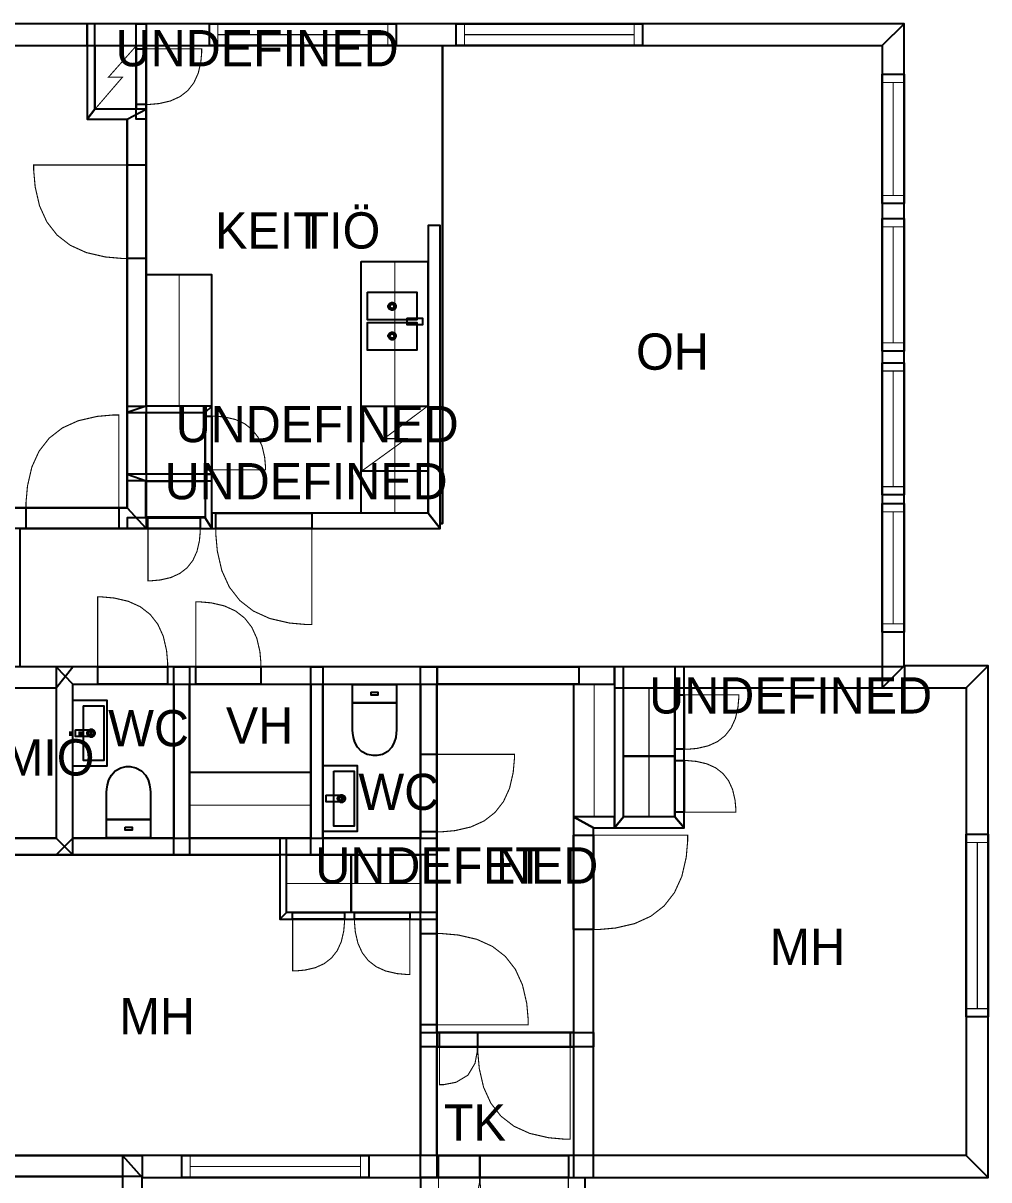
# Model space of a CAD drawing. Extents: x 1.3 to 16.8, y 0 to 17.4.
# Drawn here: x 7.65 to 16.8, y 6.45 to 17.42 of the extents above; entities that cross this region are included whole.
import ezdxf

# ---------------------------------------------------------------- set-up
doc = ezdxf.new("R2010")
doc.units = 0
doc.layers.get('0').update_dxf_attribs({"linetype": 'CONTINUOUS'})

msp = doc.modelspace()

# ---------------------------------------------------------------- linework, layer by layer
at = {"color": 0}
for points, const_width in [([(5.06543, 17.204), (8.25342, 17.204), (8.25342, 17.4124), (4.87793, 17.4124), (5.06543, 17.204)], 0.00208), ([(8.25342, 17.204), (15.7858, 17.204), (15.9942, 17.4124), (8.25342, 17.4124), (8.25342, 17.204)], 0.00208), ([(8.25342, 17.4124), (8.25342, 16.5068), (8.32633, 16.6006), (8.32633, 17.4124), (8.25342, 17.4124)], 0.00208), ([(8.71832, 17.4124), (8.81207, 17.4124), (8.81207, 16.5068), (8.71832, 16.5068), (8.71832, 17.4124)], 0.00208), ([(9.41271, 17.4124), (11.1796, 17.4124), (11.1796, 17.204), (9.41271, 17.204), (9.41271, 17.4124)], 0.01042), ([(9.41271, 17.4124), (11.1796, 17.4124), (11.1796, 17.204), (9.41271, 17.204), (9.41271, 17.4124)], 0.01042), ([(11.7503, 17.4124), (13.5138, 17.4124), (13.5138, 17.204), (11.7503, 17.204), (11.7503, 17.4124)], 0.01042), ([(11.7503, 17.4124), (13.5138, 17.4124), (13.5138, 17.204), (11.7503, 17.204), (11.7503, 17.4124)], 0.01042), ([(15.7858, 17.204), (15.7858, 11.1164), (15.9942, 11.3248), (15.9942, 17.4124), (15.7858, 17.204)], 0.00208), ([(8.32758, 17.204), (8.32758, 16.6026), (8.71832, 16.6026), (8.71832, 17.204), (8.32758, 17.204)], 0.01002), ([(8.71832, 17.1731), (8.81207, 17.1731), (8.81207, 16.6468), (8.71832, 16.6468), (8.71832, 17.1731)], 0.01042), ([(8.71832, 17.1731), (8.81207, 17.1731), (8.81207, 16.6468), (8.71832, 16.6468), (8.71832, 17.1731)], 0.01042), ([(8.81207, 16.6468), (8.84289, 16.6468), (8.93539, 16.6551), (9.04226, 16.6799), (9.13276, 16.7208), (9.20676, 16.7785), (9.26432, 16.8525), (9.30539, 16.9429), (9.33008, 17.0497), (9.33832, 17.1422), (9.33832, 17.1731), (8.81207, 17.1731), (8.81207, 16.6468)], 0.01042), ([(15.7858, 16.9333), (15.9942, 16.9333), (15.9942, 15.706), (15.7858, 15.706), (15.7858, 16.9333)], 0.01042), ([(15.7858, 16.9333), (15.9942, 16.9333), (15.9942, 15.706), (15.7858, 15.706), (15.7858, 16.9333)], 0.01042), ([(8.25342, 16.5068), (8.63189, 16.5068), (8.81207, 16.6006), (8.32633, 16.6006), (8.25342, 16.5068)], 0.00208), ([(8.63189, 13.7246), (8.63189, 16.5068), (8.81207, 16.6006), (8.81207, 13.7871), (8.63189, 13.7246)], 0.00208), ([(8.63189, 15.1869), (8.57997, 15.1869), (8.42426, 15.2008), (8.24442, 15.2424), (8.09218, 15.3115), (7.96761, 15.4083), (7.87076, 15.5329), (7.8016, 15.6851), (7.7601, 15.865), (7.74625, 16.0207), (7.74625, 16.0726), (8.63189, 16.0726), (8.63189, 15.1869)], 0.01042), ([(8.63189, 16.0726), (8.81207, 16.0726), (8.81207, 15.1869), (8.63189, 15.1869), (8.63189, 16.0726)], 0.01042), ([(8.63189, 16.0726), (8.81207, 16.0726), (8.81207, 15.1869), (8.63189, 15.1869), (8.63189, 16.0726)], 0.01042), ([(11.5977, 12.6258), (11.5977, 15.4989), (11.4831, 15.4989), (11.4831, 12.7717), (11.5977, 12.6258)], 0.00208), ([(15.7858, 15.5654), (15.9942, 15.5654), (15.9942, 14.3082), (15.7858, 14.3082), (15.7858, 15.5654)], 0.01042), ([(15.7858, 15.5654), (15.9942, 15.5654), (15.9942, 14.3082), (15.7858, 14.3082), (15.7858, 15.5654)], 0.01042), ([(10.8496, 15.1582), (10.8496, 12.7716), (11.4807, 12.7716), (11.4807, 15.1582), (10.8496, 15.1582)], 0.01042), ([(11.1682, 15.156), (11.1682, 12.7715), (11.4807, 12.7715), (11.4807, 15.156), (11.1682, 15.156)], 0.01042), ([(8.81207, 15.035), (8.81207, 13.7871), (9.43164, 13.7871), (9.43164, 15.035), (8.81207, 15.035)], 0.01042), ([(8.81207, 15.0349), (8.81207, 13.7871), (9.12457, 13.7871), (9.12457, 15.0349), (8.81207, 15.0349)], 0.01042), ([(10.9088, 14.8678), (10.9088, 14.6057), (11.3776, 14.6057), (11.3776, 14.8678), (10.9088, 14.8678)], 0.01042), ([(11.1421, 14.6961), (11.1357, 14.6961), (11.1163, 14.7068), (11.1057, 14.7263), (11.1057, 14.7326), (11.1057, 14.739), (11.1163, 14.7585), (11.1357, 14.769), (11.1421, 14.769), (11.1485, 14.769), (11.1679, 14.7585), (11.1786, 14.739), (11.1786, 14.7326), (11.1786, 14.7263), (11.1679, 14.7068), (11.1485, 14.6961), (11.1421, 14.6961)], 0.00833), ([(11.1421, 14.7118), (11.1385, 14.7118), (11.1274, 14.7179), (11.1213, 14.7289), (11.1213, 14.7326), (11.1213, 14.7363), (11.1274, 14.7474), (11.1385, 14.7535), (11.1421, 14.7535), (11.1458, 14.7535), (11.1568, 14.7474), (11.163, 14.7363), (11.163, 14.7326), (11.163, 14.7289), (11.1568, 14.7179), (11.1458, 14.7118), (11.1421, 14.7118)], 0.00833), ([(11.2838, 14.6194), (11.2838, 14.5569), (11.4296, 14.5569), (11.4296, 14.6194), (11.2838, 14.6194)], 0.01042), ([(10.9078, 14.5781), (10.9078, 14.3157), (11.3765, 14.3157), (11.3765, 14.5781), (10.9078, 14.5781)], 0.01042), ([(11.1421, 14.4154), (11.1357, 14.4154), (11.1163, 14.4261), (11.1057, 14.4456), (11.1057, 14.4519), (11.1057, 14.4583), (11.1163, 14.4778), (11.1357, 14.4883), (11.1421, 14.4883), (11.1485, 14.4883), (11.1679, 14.4778), (11.1786, 14.4583), (11.1786, 14.4519), (11.1786, 14.4456), (11.1679, 14.4261), (11.1485, 14.4154), (11.1421, 14.4154)], 0.00833), ([(11.1421, 14.4311), (11.1385, 14.4311), (11.1274, 14.4372), (11.1213, 14.4483), (11.1213, 14.4519), (11.1213, 14.4556), (11.1274, 14.4667), (11.1385, 14.4728), (11.1421, 14.4728), (11.1458, 14.4728), (11.1568, 14.4667), (11.163, 14.4556), (11.163, 14.4519), (11.163, 14.4483), (11.1568, 14.4372), (11.1458, 14.4311), (11.1421, 14.4311)], 0.00833), ([(15.7858, 14.1974), (15.9942, 14.1974), (15.9942, 12.9443), (15.7858, 12.9443), (15.7858, 14.1974)], 0.01042), ([(15.7858, 14.1974), (15.9942, 14.1974), (15.9942, 12.9443), (15.7858, 12.9443), (15.7858, 14.1974)], 0.01042), ([(8.63189, 13.7246), (9.37196, 13.7246), (9.43446, 13.7871), (8.81207, 13.7871), (8.63189, 13.7246)], 0.00208), ([(8.63189, 13.7871), (8.81207, 13.7871), (8.81207, 13.0777), (8.63189, 13.0777), (8.63189, 13.7871)], 0.00208), ([(8.81287, 13.7261), (8.81287, 13.1401), (9.36757, 13.1401), (9.36757, 13.7261), (8.81287, 13.7261)], 0.01042), ([(9.37196, 13.7246), (9.37196, 13.1402), (9.43446, 13.1402), (9.43446, 13.7871), (9.37196, 13.7246)], 0.00208), ([(10.8555, 13.7874), (10.8555, 13.1707), (11.4805, 13.1707), (11.4805, 13.7874), (10.8555, 13.7874)], 0.01028), ([(7.67356, 12.8237), (7.67356, 12.8753), (7.68728, 13.0297), (7.72846, 13.2083), (7.79715, 13.3594), (7.89328, 13.483), (8.01688, 13.5791), (8.16792, 13.6478), (8.34646, 13.689), (8.50097, 13.7027), (8.55251, 13.7027), (8.55251, 12.8237), (7.67356, 12.8237)], 0.01042), ([(9.37196, 13.6916), (9.43446, 13.6916), (9.43446, 13.1833), (9.37196, 13.1833), (9.37196, 13.6916)], 0.01042), ([(9.37196, 13.6916), (9.43446, 13.6916), (9.43446, 13.1833), (9.37196, 13.1833), (9.37196, 13.6916)], 0.01042), ([(9.43446, 13.6916), (9.46419, 13.6916), (9.55354, 13.6837), (9.65679, 13.6599), (9.74414, 13.6202), (9.8156, 13.5646), (9.87121, 13.4931), (9.91092, 13.4058), (9.93474, 13.3025), (9.94271, 13.2132), (9.94271, 13.1834), (9.43446, 13.1834), (9.43446, 13.6916)], 0.01042), ([(8.81207, 13.0777), (9.43446, 13.0777), (9.43446, 13.1402), (8.63189, 13.1402), (8.81207, 13.0777)], 0.00208), ([(8.63189, 12.8237), (8.63189, 13.1402), (8.81207, 13.0777), (8.81207, 12.6258), (8.63189, 12.8237)], 0.00208), ([(8.81017, 13.0763), (9.37196, 13.0763), (9.37196, 12.7333), (8.81017, 12.7333), (8.81017, 13.0763)], 0.01042), ([(9.37196, 13.1402), (9.37196, 12.7283), (9.43446, 12.6258), (9.43446, 13.1402), (9.37196, 13.1402)], 0.00208), ([(15.7858, 12.8634), (15.9942, 12.8634), (15.9942, 11.6445), (15.7858, 11.6445), (15.7858, 12.8634)], 0.01042), ([(15.7858, 12.8634), (15.9942, 12.8634), (15.9942, 11.6445), (15.7858, 11.6445), (15.7858, 12.8634)], 0.01042), ([(5.34532, 12.8237), (8.63189, 12.8237), (8.81207, 12.6258), (5.34532, 12.6258), (5.34532, 12.8237)], 0.00208), ([(7.67356, 12.8237), (8.55251, 12.8237), (8.55251, 12.6258), (7.67356, 12.6258), (7.67356, 12.8237)], 0.01042), ([(7.67356, 12.8237), (8.55251, 12.8237), (8.55251, 12.6258), (7.67356, 12.6258), (7.67356, 12.8237)], 0.01042), ([(8.63189, 12.6258), (9.43446, 12.6258), (9.37196, 12.7283), (8.63189, 12.7283), (8.63189, 12.6258)], 0.00208), ([(8.82894, 12.7283), (9.32437, 12.7283), (9.32437, 12.6258), (8.82894, 12.6258), (8.82894, 12.7283)], 0.01042), ([(8.82894, 12.7283), (9.32437, 12.7283), (9.32437, 12.6258), (8.82894, 12.6258), (8.82894, 12.7283)], 0.01042), ([(9.43446, 12.6258), (11.5977, 12.6258), (11.4831, 12.7717), (9.43446, 12.7717), (9.43446, 12.6258)], 0.00208), ([(9.4719, 12.7717), (10.3819, 12.7717), (10.3819, 12.6258), (9.4719, 12.6258), (9.4719, 12.7717)], 0.01042), ([(9.4719, 12.7717), (10.3819, 12.7717), (10.3819, 12.6258), (9.4719, 12.6258), (9.4719, 12.7717)], 0.01042), ([(9.32437, 12.6258), (9.32437, 12.5968), (9.31663, 12.5097), (9.2934, 12.4091), (9.25467, 12.3239), (9.20053, 12.2542), (9.13081, 12.2001), (9.04568, 12.1613), (8.94504, 12.1381), (8.85796, 12.1304), (8.82894, 12.1304), (8.82894, 12.6258), (9.32437, 12.6258)], 0.01042), ([(9.4719, 12.6258), (9.4719, 12.5725), (9.48611, 12.4125), (9.52875, 12.2277), (9.59983, 12.0713), (9.69937, 11.9434), (9.82731, 11.8438), (9.98372, 11.7727), (10.1686, 11.7301), (10.3286, 11.7158), (10.3819, 11.7158), (10.3819, 12.6258), (9.4719, 12.6258)], 0.01042), ([(9.01563, 11.3145), (9.01563, 11.3533), (9.00526, 11.4699), (8.97418, 11.6046), (8.92236, 11.7186), (8.84983, 11.8118), (8.75657, 11.8843), (8.64258, 11.9361), (8.50786, 11.9672), (8.39133, 11.9776), (8.35249, 11.9776), (8.35249, 11.3145), (9.01563, 11.3145)], 0.01042), ([(9.89947, 11.3145), (9.89947, 11.3506), (9.88981, 11.459), (9.86089, 11.5842), (9.81278, 11.6901), (9.74533, 11.7768), (9.65864, 11.8442), (9.55274, 11.8924), (9.42751, 11.9213), (9.31912, 11.9309), (9.28304, 11.9309), (9.28304, 11.3145), (9.89947, 11.3145)], 0.01042), ([(5.34532, 11.1165), (7.95958, 11.1165), (8.11583, 11.3145), (5.34532, 11.3145), (5.34532, 11.1165)], 0.00208), ([(8.11583, 11.1519), (13.2507, 11.1519), (13.2507, 11.3145), (7.95958, 11.3145), (8.11583, 11.1519)], 0.00208), ([(7.95958, 11.3145), (7.95958, 9.68956), (8.11583, 9.53331), (8.11583, 11.1519), (7.95958, 11.3145)], 0.00208), ([(8.35249, 11.3145), (9.01563, 11.3145), (9.01563, 11.1519), (8.35249, 11.1519), (8.35249, 11.3145)], 0.01042), ([(8.35249, 11.3145), (9.01563, 11.3145), (9.01563, 11.1519), (8.35249, 11.1519), (8.35249, 11.3145)], 0.01042), ([(9.07563, 11.3145), (9.22146, 11.3145), (9.22146, 9.53331), (9.07563, 9.53331), (9.07563, 11.3145)], 0.00208), ([(9.28315, 11.3145), (9.89947, 11.3145), (9.89947, 11.1519), (9.28315, 11.1519), (9.28315, 11.3145)], 0.01042), ([(9.28315, 11.3145), (9.89947, 11.3145), (9.89947, 11.1519), (9.28315, 11.1519), (9.28315, 11.3145)], 0.01042), ([(10.372, 11.3145), (10.4865, 11.3145), (10.4865, 9.53331), (10.372, 9.53331), (10.372, 11.3145)], 0.00208), ([(11.4102, 11.3145), (11.5665, 11.3145), (11.5665, 6.47265), (11.4102, 6.47265), (11.4102, 11.3145)], 0.00208), ([(11.5739, 11.3145), (12.9128, 11.3145), (12.9128, 11.1519), (11.5739, 11.1519), (11.5739, 11.3145)], 0.01042), ([(13.2507, 11.1165), (15.9996, 11.1164), (15.9996, 11.3143), (13.2507, 11.3145), (13.2507, 11.1165)], 0.00208), ([(13.2507, 11.3145), (13.2507, 9.78885), (13.334, 9.89301), (13.334, 11.3145), (13.2507, 11.3145)], 0.00208), ([(13.8226, 11.3145), (13.8226, 9.89301), (13.911, 9.78885), (13.911, 11.3145), (13.8226, 11.3145)], 0.00208), ([(15.7858, 11.1164), (16.5838, 11.1164), (16.7921, 11.3248), (15.9942, 11.3248), (15.7858, 11.1164)], 0.00208), ([(16.5838, 11.1164), (16.5838, 6.68099), (16.7921, 6.47265), (16.7921, 11.3248), (16.5838, 11.1164)], 0.00208), ([(10.7674, 11.147), (11.184, 11.147), (11.184, 10.9738), (10.7674, 10.9738), (10.7674, 11.147)], 0.01042), ([(10.9426, 11.075), (11.0088, 11.075), (11.0088, 11.0458), (10.9426, 11.0458), (10.9426, 11.075)], 0.01042), ([(12.8656, 11.1494), (12.8656, 9.89296), (13.2508, 9.89296), (13.2508, 11.1494), (12.8656, 11.1494)], 0.01042), ([(13.3344, 11.1165), (13.3344, 10.4671), (13.8186, 10.4671), (13.8186, 11.1165), (13.3344, 11.1165)], 0.01042), ([(8.11615, 10.9984), (8.11615, 10.3734), (8.43929, 10.3734), (8.43929, 10.9984), (8.11615, 10.9984)], 0.01042), ([(11.184, 10.7258), (11.184, 10.7258), (11.184, 10.7149), (11.1824, 10.6862), (11.1763, 10.6457), (11.1629, 10.5993), (11.1393, 10.5529), (11.1028, 10.5124), (11.0507, 10.4837), (10.9976, 10.4728), (10.98, 10.4728), (10.9616, 10.4728), (10.9068, 10.4837), (10.8527, 10.5124), (10.8149, 10.5529), (10.7905, 10.5993), (10.7765, 10.6457), (10.7701, 10.6862), (10.7683, 10.7149), (10.7684, 10.7258), (10.7684, 10.7258), (10.7674, 10.9738), (11.184, 10.9738), (11.184, 10.7258)], 0.01042), ([(13.8226, 11.0495), (13.911, 11.0495), (13.911, 10.533), (13.8226, 10.533), (13.8226, 11.0495)], 0.01042), ([(13.8226, 11.0495), (13.911, 11.0495), (13.911, 10.533), (13.8226, 10.533), (13.8226, 11.0495)], 0.01042), ([(13.911, 10.533), (13.9413, 10.533), (14.0321, 10.5411), (14.1369, 10.5653), (14.2258, 10.6056), (14.2985, 10.6622), (14.3549, 10.7348), (14.3953, 10.8236), (14.4196, 10.9285), (14.4276, 11.0193), (14.4276, 11.0495), (13.911, 11.0495), (13.911, 10.533)], 0.01042), ([(8.21724, 10.9463), (8.21724, 10.4255), (8.41075, 10.4255), (8.41075, 10.9463), (8.21724, 10.9463)], 0.01042), ([(8.14307, 10.7171), (8.14307, 10.6546), (8.2889, 10.6546), (8.2889, 10.7171), (8.14307, 10.7171)], 0.01042), ([(8.28956, 10.7223), (8.29596, 10.7223), (8.31532, 10.7117), (8.32601, 10.6923), (8.32601, 10.6859), (8.32601, 10.6795), (8.31532, 10.6601), (8.29596, 10.6494), (8.28956, 10.6494), (8.2831, 10.6494), (8.26372, 10.6601), (8.2531, 10.6795), (8.2531, 10.6859), (8.2531, 10.6923), (8.26372, 10.7117), (8.2831, 10.7223), (8.28956, 10.7223)], 0.00833), ([(8.28956, 10.7067), (8.29318, 10.7067), (8.30425, 10.7006), (8.31039, 10.6896), (8.31039, 10.6859), (8.31039, 10.6822), (8.30425, 10.6712), (8.29318, 10.665), (8.28956, 10.665), (8.28586, 10.665), (8.27479, 10.6712), (8.26872, 10.6822), (8.26872, 10.6859), (8.26872, 10.6896), (8.27479, 10.7006), (8.28586, 10.7067), (8.28956, 10.7067)], 0.00833), ([(11.4102, 10.4853), (11.5665, 10.4853), (11.5665, 9.75017), (11.4102, 9.75017), (11.4102, 10.4853)], 0.01042), ([(11.4102, 10.4853), (11.5665, 10.4853), (11.5665, 9.75017), (11.4102, 9.75017), (11.4102, 10.4853)], 0.01042), ([(11.5665, 9.75017), (11.6095, 9.75017), (11.7387, 9.76167), (11.888, 9.79611), (12.0144, 9.85357), (12.1177, 9.93397), (12.1981, 10.0374), (12.2556, 10.1637), (12.29, 10.313), (12.3015, 10.4423), (12.3015, 10.4853), (11.5665, 10.4853), (11.5665, 9.75017)], 0.01042), ([(13.3344, 10.4679), (13.3344, 9.89296), (13.8186, 9.89296), (13.8186, 10.4679), (13.3344, 10.4679)], 0.01042), ([(13.8226, 10.4257), (13.911, 10.4257), (13.911, 9.93696), (13.8226, 9.93696), (13.8226, 10.4257)], 0.01042), ([(13.8226, 10.4257), (13.911, 10.4257), (13.911, 9.93696), (13.8226, 9.93696), (13.8226, 10.4257)], 0.01042), ([(13.911, 10.4257), (13.9396, 10.4257), (14.0256, 10.4181), (14.1249, 10.3952), (14.2089, 10.357), (14.2775, 10.3035), (14.3311, 10.2348), (14.3692, 10.1508), (14.3921, 10.0515), (14.3999, 9.9656), (14.3999, 9.93696), (13.911, 9.93696), (13.911, 10.4257)], 0.01042), ([(8.43744, 10.1156), (8.43744, 10.1156), (8.43733, 10.1265), (8.43896, 10.1552), (8.4451, 10.1957), (8.4585, 10.2421), (8.48204, 10.2885), (8.5185, 10.329), (8.57069, 10.3577), (8.62375, 10.3685), (8.64144, 10.3685), (8.65972, 10.3685), (8.71457, 10.3577), (8.76861, 10.329), (8.80643, 10.2885), (8.83089, 10.2421), (8.84489, 10.1957), (8.85129, 10.1552), (8.85303, 10.1265), (8.85297, 10.1156), (8.85297, 10.1156), (8.854, 9.86751), (8.43744, 9.86751), (8.43744, 10.1156)], 0.01042), ([(9.2214, 10.3152), (10.3702, 10.3152), (10.3702, 9.69021), (9.2214, 9.69021), (9.2214, 10.3152)], 0.01042), ([(10.4892, 10.3781), (10.4892, 9.7531), (10.8123, 9.7531), (10.8123, 10.3781), (10.4892, 10.3781)], 0.01042), ([(10.5902, 10.326), (10.5902, 9.80518), (10.7838, 9.80518), (10.7838, 10.326), (10.5902, 10.326)], 0.01042), ([(10.5161, 10.0968), (10.5161, 10.0343), (10.6619, 10.0343), (10.6619, 10.0968), (10.5161, 10.0968)], 0.01042), ([(10.6626, 10.1021), (10.669, 10.1021), (10.6884, 10.0914), (10.6991, 10.0721), (10.6991, 10.0656), (10.6991, 10.0592), (10.6884, 10.0398), (10.669, 10.0291), (10.6626, 10.0291), (10.6561, 10.0291), (10.6368, 10.0398), (10.6261, 10.0592), (10.6261, 10.0656), (10.6261, 10.0721), (10.6368, 10.0914), (10.6561, 10.1021), (10.6626, 10.1021)], 0.00833), ([(10.6626, 10.0864), (10.6662, 10.0864), (10.6773, 10.0803), (10.6834, 10.0693), (10.6834, 10.0656), (10.6834, 10.062), (10.6773, 10.0509), (10.6662, 10.0448), (10.6626, 10.0448), (10.6589, 10.0448), (10.6478, 10.0509), (10.6418, 10.062), (10.6418, 10.0656), (10.6418, 10.0693), (10.6478, 10.0803), (10.6589, 10.0864), (10.6626, 10.0864)], 0.00833), ([(8.43744, 9.86751), (8.85394, 9.86751), (8.85394, 9.69433), (8.43744, 9.69433), (8.43744, 9.86751)], 0.01042), ([(13.2507, 9.89301), (12.862, 9.89301), (13.0495, 9.78885), (13.2507, 9.78885), (13.2507, 9.89301)], 0.00208), ([(12.862, 9.89301), (12.862, 6.47265), (13.0495, 6.47265), (13.0495, 9.78885), (12.862, 9.89301)], 0.00208), ([(13.8226, 9.89301), (13.334, 9.89301), (13.2507, 9.78885), (13.911, 9.78885), (13.8226, 9.89301)], 0.00208), ([(8.61257, 9.79551), (8.67882, 9.79551), (8.67882, 9.76633), (8.61257, 9.76633), (8.61257, 9.79551)], 0.01042), ([(6.38406, 9.68956), (7.95958, 9.68956), (8.11583, 9.53331), (6.38406, 9.53331), (6.38406, 9.68956)], 0.00208), ([(8.11583, 9.68956), (11.5665, 9.68956), (11.5665, 9.53331), (7.95958, 9.53331), (8.11583, 9.68956)], 0.00208), ([(10.0786, 9.68956), (10.0786, 8.92339), (10.1411, 8.98589), (10.1411, 9.68956), (10.0786, 9.68956)], 0.00208), ([(12.862, 9.71843), (13.0495, 9.71843), (13.0495, 8.82422), (12.862, 8.82422), (12.862, 9.71843)], 0.01042), ([(12.862, 9.71843), (13.0495, 9.71843), (13.0495, 8.82422), (12.862, 8.82422), (12.862, 9.71843)], 0.01042), ([(13.0495, 8.82422), (13.1018, 8.82422), (13.259, 8.83822), (13.4406, 8.8801), (13.5942, 8.94997), (13.72, 9.04775), (13.8178, 9.1735), (13.8876, 9.32715), (13.9296, 9.50879), (13.9435, 9.66596), (13.9435, 9.71832), (13.0495, 9.71832), (13.0495, 8.82422)], 0.01042), ([(16.5838, 9.72786), (16.7921, 9.72786), (16.7921, 7.9961), (16.5838, 7.9961), (16.5838, 9.72786)], 0.01042), ([(16.5838, 9.72786), (16.7921, 9.72786), (16.7921, 7.9961), (16.5838, 7.9961), (16.5838, 9.72786)], 0.01042), ([(10.141, 9.53282), (10.7542, 9.53282), (10.7542, 8.98622), (10.141, 8.98622), (10.141, 9.53282)], 0.01042), ([(10.7538, 9.53282), (11.4102, 9.53282), (11.4102, 8.98622), (10.7538, 8.98622), (10.7538, 9.53282)], 0.01042), ([(10.0786, 8.92339), (11.5665, 8.92339), (11.5665, 8.98589), (10.1411, 8.98589), (10.0786, 8.92339)], 0.00208), ([(10.1998, 8.98589), (10.6916, 8.98589), (10.6916, 8.92339), (10.1998, 8.92339), (10.1998, 8.98589)], 0.01042), ([(10.1998, 8.98589), (10.6916, 8.98589), (10.6916, 8.92339), (10.1998, 8.92339), (10.1998, 8.98589)], 0.01042), ([(10.6916, 8.92339), (10.6916, 8.89458), (10.6839, 8.80817), (10.6608, 8.70828), (10.6224, 8.62375), (10.5686, 8.55458), (10.4995, 8.50082), (10.4149, 8.4624), (10.3151, 8.43935), (10.2286, 8.43164), (10.1998, 8.43164), (10.1998, 8.92339), (10.6916, 8.92339)], 0.01042), ([(10.7858, 8.98589), (11.3112, 8.98589), (11.3112, 8.92339), (10.7858, 8.92339), (10.7858, 8.98589)], 0.01042), ([(10.7858, 8.98589), (11.3112, 8.98589), (11.3112, 8.92339), (10.7858, 8.92339), (10.7858, 8.98589)], 0.01042), ([(10.7858, 8.92339), (10.7858, 8.89264), (10.794, 8.80029), (10.8186, 8.69358), (10.8597, 8.60325), (10.9172, 8.52935), (10.991, 8.4719), (11.0814, 8.43088), (11.1881, 8.40625), (11.2804, 8.398), (11.3112, 8.398), (11.3112, 8.92339), (10.7858, 8.92339)], 0.01042), ([(11.4102, 8.78538), (11.5665, 8.78538), (11.5665, 7.91976), (11.4102, 7.91976), (11.4102, 8.78538)], 0.01042), ([(11.4102, 8.78538), (11.5665, 8.78538), (11.5665, 7.91976), (11.4102, 7.91976), (11.4102, 8.78538)], 0.01042), ([(11.5665, 8.78538), (11.6171, 8.78538), (11.7693, 8.77186), (11.9452, 8.73128), (12.0939, 8.66368), (12.2157, 8.56901), (12.3103, 8.44726), (12.3779, 8.2985), (12.4185, 8.12267), (12.4321, 7.97049), (12.4321, 7.91976), (11.5665, 7.91976), (11.5665, 8.78538)], 0.01042), ([(11.4102, 7.84685), (13.0495, 7.84685), (13.0495, 7.71143), (11.4102, 7.71143), (11.4102, 7.84685)], 0.00208), ([(11.5923, 7.84685), (11.9503, 7.84685), (11.9503, 7.71143), (11.5923, 7.71143), (11.5923, 7.84685)], 0.01042), ([(11.5923, 7.84685), (11.9503, 7.84685), (11.9503, 7.71143), (11.5923, 7.71143), (11.5923, 7.84685)], 0.01042), ([(11.9547, 7.84685), (12.8298, 7.84685), (12.8298, 7.71143), (11.9547, 7.71143), (11.9547, 7.84685)], 0.01042), ([(11.9547, 7.84685), (12.8298, 7.84685), (12.8298, 7.71143), (11.9547, 7.71143), (11.9547, 7.84685)], 0.01042), ([(11.9503, 7.71143), (11.9503, 7.67231), (11.9279, 7.55485), (11.8608, 7.44293), (11.7489, 7.37582), (11.6314, 7.3534), (11.5923, 7.3534), (11.5923, 7.71143), (11.9503, 7.71143)], 0.01042), ([(11.9547, 7.71143), (11.9547, 7.66015), (11.9684, 7.50635), (12.0094, 7.32861), (12.0778, 7.17817), (12.1734, 7.05512), (12.2965, 6.95942), (12.4469, 6.89106), (12.6247, 6.85004), (12.7785, 6.83632), (12.8298, 6.83632), (12.8298, 7.71143), (11.9547, 7.71143)], 0.01042), ([(2.1951, 6.68099), (8.77522, 6.68099), (8.77522, 6.48307), (2.1951, 6.48307), (2.1951, 6.68099)], 0.00208), ([(16.5838, 6.68099), (8.58772, 6.68099), (8.77522, 6.47265), (16.7921, 6.47265), (16.5838, 6.68099)], 0.00208), ([(8.58772, 6.68099), (8.58772, 0.19911), (8.77522, 0.01161), (8.77522, 6.47265), (8.58772, 6.68099)], 0.00208), ([(9.1499, 6.68099), (10.9216, 6.68099), (10.9216, 6.47265), (9.1499, 6.47265), (9.1499, 6.68099)], 0.01042), ([(9.1499, 6.68099), (10.9216, 6.68099), (10.9216, 6.47265), (9.1499, 6.47265), (9.1499, 6.68099)], 0.01042), ([(11.5812, 6.68099), (11.9719, 6.68099), (11.9719, 6.47265), (11.5812, 6.47265), (11.5812, 6.68099)], 0.01042), ([(11.5812, 6.68099), (11.9719, 6.68099), (11.9719, 6.47265), (11.5812, 6.47265), (11.5812, 6.68099)], 0.01042), ([(11.9765, 6.68099), (12.8125, 6.68099), (12.8125, 6.47265), (11.9765, 6.47265), (11.9765, 6.68099)], 0.01042), ([(11.9765, 6.68099), (12.8125, 6.68099), (12.8125, 6.47265), (11.9765, 6.47265), (11.9765, 6.68099)], 0.01042), ([(11.4102, 6.47265), (11.4102, 5.61247), (12.9727, 5.61247), (12.9727, 6.46642), (11.4102, 6.47265)], 0.00208), ([(11.9719, 6.47265), (11.9719, 6.42996), (11.9475, 6.30176), (11.8742, 6.17969), (11.7522, 6.10644), (11.624, 6.08203), (11.5813, 6.08203), (11.5813, 6.47265), (11.9719, 6.47265)], 0.01042), ([(11.9765, 6.47265), (11.9765, 6.42372), (11.9895, 6.27675), (12.0287, 6.10693), (12.094, 5.96322), (12.1854, 5.84565), (12.303, 5.75424), (12.4467, 5.68892), (12.6165, 5.64968), (12.7635, 5.63661), (12.8125, 5.63661), (12.8125, 6.47265), (11.9765, 6.47265)], 0.01042)]:
    msp.add_lwpolyline(points, close=True, dxfattribs=dict(at, const_width=const_width))
for points in [[(5.06543, 17.204), (8.25342, 17.204), (8.25342, 17.4124), (4.87793, 17.4124), (5.06543, 17.204)], [(8.25342, 17.204), (15.7858, 17.204), (15.9942, 17.4124), (8.25342, 17.4124), (8.25342, 17.204)], [(8.25342, 17.4124), (8.25342, 16.5068), (8.32633, 16.6006), (8.32633, 17.4124), (8.25342, 17.4124)], [(8.71832, 17.4124), (8.81207, 17.4124), (8.81207, 16.5068), (8.71832, 16.5068), (8.71832, 17.4124)], [(15.7858, 17.204), (15.7858, 11.1164), (15.9942, 11.3248), (15.9942, 17.4124), (15.7858, 17.204)], [(8.25342, 16.5068), (8.63189, 16.5068), (8.81207, 16.6006), (8.32633, 16.6006), (8.25342, 16.5068)], [(8.63189, 13.7246), (8.63189, 16.5068), (8.81207, 16.6006), (8.81207, 13.7871), (8.63189, 13.7246)], [(11.5977, 12.6258), (11.5977, 15.4989), (11.4831, 15.4989), (11.4831, 12.7717), (11.5977, 12.6258)], [(8.63189, 13.7246), (9.37196, 13.7246), (9.43446, 13.7871), (8.81207, 13.7871), (8.63189, 13.7246)], [(8.63189, 13.7871), (8.81207, 13.7871), (8.81207, 13.0777), (8.63189, 13.0777), (8.63189, 13.7871)], [(9.37196, 13.7246), (9.37196, 13.1402), (9.43446, 13.1402), (9.43446, 13.7871), (9.37196, 13.7246)], [(8.63189, 12.8237), (8.63189, 13.1402), (8.81207, 13.0777), (8.81207, 12.6258), (8.63189, 12.8237)], [(8.81207, 13.0777), (9.43446, 13.0777), (9.43446, 13.1402), (8.63189, 13.1402), (8.81207, 13.0777)], [(9.37196, 13.1402), (9.37196, 12.7283), (9.43446, 12.6258), (9.43446, 13.1402), (9.37196, 13.1402)], [(5.34532, 12.8237), (8.63189, 12.8237), (8.81207, 12.6258), (5.34532, 12.6258), (5.34532, 12.8237)], [(8.63189, 12.6258), (9.43446, 12.6258), (9.37196, 12.7283), (8.63189, 12.7283), (8.63189, 12.6258)], [(9.43446, 12.6258), (11.5977, 12.6258), (11.4831, 12.7717), (9.43446, 12.7717), (9.43446, 12.6258)], [(5.34532, 11.1165), (7.95958, 11.1165), (8.11583, 11.3145), (5.34532, 11.3145), (5.34532, 11.1165)], [(7.95958, 11.3145), (7.95958, 9.68956), (8.11583, 9.53331), (8.11583, 11.1519), (7.95958, 11.3145)], [(8.11583, 11.1519), (13.2507, 11.1519), (13.2507, 11.3145), (7.95958, 11.3145), (8.11583, 11.1519)], [(9.07563, 11.3145), (9.22146, 11.3145), (9.22146, 9.53331), (9.07563, 9.53331), (9.07563, 11.3145)], [(10.372, 11.3145), (10.4865, 11.3145), (10.4865, 9.53331), (10.372, 9.53331), (10.372, 11.3145)], [(11.4102, 11.3145), (11.5665, 11.3145), (11.5665, 6.47265), (11.4102, 6.47265), (11.4102, 11.3145)], [(13.2507, 11.1165), (15.9996, 11.1164), (15.9996, 11.3143), (13.2507, 11.3145), (13.2507, 11.1165)], [(13.2507, 11.3145), (13.2507, 9.78885), (13.334, 9.89301), (13.334, 11.3145), (13.2507, 11.3145)], [(13.8226, 11.3145), (13.8226, 9.89301), (13.911, 9.78885), (13.911, 11.3145), (13.8226, 11.3145)], [(15.7858, 11.1164), (16.5838, 11.1164), (16.7921, 11.3248), (15.9942, 11.3248), (15.7858, 11.1164)], [(16.5838, 11.1164), (16.5838, 6.68099), (16.7921, 6.47265), (16.7921, 11.3248), (16.5838, 11.1164)], [(12.862, 9.89301), (12.862, 6.47265), (13.0495, 6.47265), (13.0495, 9.78885), (12.862, 9.89301)], [(13.2507, 9.89301), (12.862, 9.89301), (13.0495, 9.78885), (13.2507, 9.78885), (13.2507, 9.89301)], [(13.8226, 9.89301), (13.334, 9.89301), (13.2507, 9.78885), (13.911, 9.78885), (13.8226, 9.89301)], [(6.38406, 9.68956), (7.95958, 9.68956), (8.11583, 9.53331), (6.38406, 9.53331), (6.38406, 9.68956)], [(8.11583, 9.68956), (11.5665, 9.68956), (11.5665, 9.53331), (7.95958, 9.53331), (8.11583, 9.68956)], [(10.0786, 9.68956), (10.0786, 8.92339), (10.1411, 8.98589), (10.1411, 9.68956), (10.0786, 9.68956)], [(10.0786, 8.92339), (11.5665, 8.92339), (11.5665, 8.98589), (10.1411, 8.98589), (10.0786, 8.92339)], [(11.4102, 7.84685), (13.0495, 7.84685), (13.0495, 7.71143), (11.4102, 7.71143), (11.4102, 7.84685)], [(2.1951, 6.68099), (8.77522, 6.68099), (8.77522, 6.48307), (2.1951, 6.48307), (2.1951, 6.68099)], [(16.5838, 6.68099), (8.58772, 6.68099), (8.77522, 6.47265), (16.7921, 6.47265), (16.5838, 6.68099)], [(8.58772, 6.68099), (8.58772, 0.19911), (8.77522, 0.01161), (8.77522, 6.47265), (8.58772, 6.68099)]]:
    msp.add_lwpolyline(points, close=True, dxfattribs=at)
at = {"color": 7}
for points in [[(9.41271, 17.4124), (11.1796, 17.4124), (11.1796, 17.204), (9.41271, 17.204), (9.41271, 17.4124)], [(9.41271, 17.4124), (11.1796, 17.4124), (11.1796, 17.204), (9.41271, 17.204), (9.41271, 17.4124)], [(11.7503, 17.4124), (13.5138, 17.4124), (13.5138, 17.204), (11.7503, 17.204), (11.7503, 17.4124)], [(11.7503, 17.4124), (13.5138, 17.4124), (13.5138, 17.204), (11.7503, 17.204), (11.7503, 17.4124)], [(8.25342, 16.5068), (8.63189, 16.5068), (8.63189, 12.8237), (5.06543, 12.8237), (5.06543, 13.3658), (7.39128, 13.3658), (7.39128, 12.8237), (7.46419, 12.8237), (7.46419, 13.4387), (5.06543, 13.4387), (5.06543, 17.204), (8.25342, 17.204), (8.25342, 16.5068)], [(15.7858, 11.3145), (7.61888, 11.3145), (7.61888, 12.6258), (11.5977, 12.6258), (11.5977, 12.6722), (11.6201, 12.6722), (11.6201, 17.204), (15.7858, 17.204), (15.7858, 11.3145)], [(8.32633, 17.204), (8.71832, 17.204), (8.71832, 16.6006), (8.32633, 16.6006), (8.32633, 17.204)], [(8.32758, 17.204), (8.71832, 17.204), (8.71832, 16.6026), (8.32758, 16.6026), (8.32758, 17.204)], [(8.71832, 17.1731), (8.81207, 17.1731), (8.81207, 16.6468), (8.71832, 16.6468), (8.71832, 17.1731)], [(8.71832, 17.1731), (8.81207, 17.1731), (8.81207, 16.6468), (8.71832, 16.6468), (8.71832, 17.1731)], [(11.6201, 12.6722), (11.5977, 12.6722), (11.5977, 15.4989), (11.4831, 15.4989), (11.4831, 12.7717), (9.43446, 12.7717), (9.43446, 13.7871), (8.81207, 13.7871), (8.81207, 17.204), (11.6201, 17.204), (11.6201, 12.6722)], [(15.7858, 16.9333), (15.9942, 16.9333), (15.9942, 15.706), (15.7858, 15.706), (15.7858, 16.9333)], [(15.7858, 16.9333), (15.9942, 16.9333), (15.9942, 15.706), (15.7858, 15.706), (15.7858, 16.9333)], [(8.63189, 16.0726), (8.81207, 16.0726), (8.81207, 15.1869), (8.63189, 15.1869), (8.63189, 16.0726)], [(8.63189, 16.0726), (8.81207, 16.0726), (8.81207, 15.1869), (8.63189, 15.1869), (8.63189, 16.0726)], [(15.7858, 15.5654), (15.9942, 15.5654), (15.9942, 14.3082), (15.7858, 14.3082), (15.7858, 15.5654)], [(15.7858, 15.5654), (15.9942, 15.5654), (15.9942, 14.3082), (15.7858, 14.3082), (15.7858, 15.5654)], [(10.8496, 15.1582), (11.4807, 15.1582), (11.4807, 12.7716), (10.8496, 12.7716), (10.8496, 15.1582)], [(8.81207, 15.035), (9.43164, 15.035), (9.43164, 13.7871), (8.81207, 13.7871), (8.81207, 15.035)], [(10.9088, 14.8678), (11.3776, 14.8678), (11.3776, 14.6057), (10.9088, 14.6057), (10.9088, 14.8678)], [(11.1421, 14.6961), (11.1357, 14.6961), (11.1163, 14.7068), (11.1057, 14.7263), (11.1057, 14.7326), (11.1057, 14.739), (11.1163, 14.7585), (11.1357, 14.769), (11.1421, 14.769), (11.1485, 14.769), (11.1679, 14.7585), (11.1786, 14.739), (11.1786, 14.7326), (11.1786, 14.7263), (11.1679, 14.7068), (11.1485, 14.6961), (11.1421, 14.6961)], [(11.1421, 14.7118), (11.1385, 14.7118), (11.1274, 14.7179), (11.1213, 14.7289), (11.1213, 14.7326), (11.1213, 14.7363), (11.1274, 14.7474), (11.1385, 14.7535), (11.1421, 14.7535), (11.1458, 14.7535), (11.1568, 14.7474), (11.163, 14.7363), (11.163, 14.7326), (11.163, 14.7289), (11.1568, 14.7179), (11.1458, 14.7118), (11.1421, 14.7118)], [(11.2838, 14.6194), (11.4296, 14.6194), (11.4296, 14.5569), (11.2838, 14.5569), (11.2838, 14.6194)], [(10.9078, 14.5781), (11.3765, 14.5781), (11.3765, 14.3157), (10.9078, 14.3157), (10.9078, 14.5781)], [(11.1421, 14.4154), (11.1357, 14.4154), (11.1163, 14.4261), (11.1057, 14.4456), (11.1057, 14.4519), (11.1057, 14.4583), (11.1163, 14.4778), (11.1357, 14.4883), (11.1421, 14.4883), (11.1485, 14.4883), (11.1679, 14.4778), (11.1786, 14.4583), (11.1786, 14.4519), (11.1786, 14.4456), (11.1679, 14.4261), (11.1485, 14.4154), (11.1421, 14.4154)], [(11.1421, 14.4311), (11.1385, 14.4311), (11.1274, 14.4372), (11.1213, 14.4483), (11.1213, 14.4519), (11.1213, 14.4556), (11.1274, 14.4667), (11.1385, 14.4728), (11.1421, 14.4728), (11.1458, 14.4728), (11.1568, 14.4667), (11.163, 14.4556), (11.163, 14.4519), (11.163, 14.4483), (11.1568, 14.4372), (11.1458, 14.4311), (11.1421, 14.4311)], [(15.7858, 14.1974), (15.9942, 14.1974), (15.9942, 12.9443), (15.7858, 12.9443), (15.7858, 14.1974)], [(15.7858, 14.1974), (15.9942, 14.1974), (15.9942, 12.9443), (15.7858, 12.9443), (15.7858, 14.1974)], [(8.81207, 13.7246), (9.37196, 13.7246), (9.37196, 13.1402), (8.81207, 13.1402), (8.81207, 13.7246)], [(8.81287, 13.7261), (9.36757, 13.7261), (9.36757, 13.1401), (8.81287, 13.1401), (8.81287, 13.7261)], [(10.8555, 13.7874), (11.4805, 13.7874), (11.4805, 13.1707), (10.8555, 13.1707), (10.8555, 13.7874)], [(9.37196, 13.6916), (9.43446, 13.6916), (9.43446, 13.1833), (9.37196, 13.1833), (9.37196, 13.6916)], [(9.37196, 13.6916), (9.43446, 13.6916), (9.43446, 13.1833), (9.37196, 13.1833), (9.37196, 13.6916)], [(8.81017, 13.0763), (9.37196, 13.0763), (9.37196, 12.7333), (8.81017, 12.7333), (8.81017, 13.0763)], [(8.81207, 13.0777), (9.37196, 13.0777), (9.37196, 12.7283), (8.81207, 12.7283), (8.81207, 13.0777)], [(15.7858, 12.8634), (15.9942, 12.8634), (15.9942, 11.6445), (15.7858, 11.6445), (15.7858, 12.8634)], [(15.7858, 12.8634), (15.9942, 12.8634), (15.9942, 11.6445), (15.7858, 11.6445), (15.7858, 12.8634)], [(7.67356, 12.8237), (8.55251, 12.8237), (8.55251, 12.6258), (7.67356, 12.6258), (7.67356, 12.8237)], [(7.67356, 12.8237), (8.55251, 12.8237), (8.55251, 12.6258), (7.67356, 12.6258), (7.67356, 12.8237)], [(8.82894, 12.7283), (9.32437, 12.7283), (9.32437, 12.6258), (8.82894, 12.6258), (8.82894, 12.7283)], [(8.82894, 12.7283), (9.32437, 12.7283), (9.32437, 12.6258), (8.82894, 12.6258), (8.82894, 12.7283)], [(9.4719, 12.7717), (10.3819, 12.7717), (10.3819, 12.6258), (9.4719, 12.6258), (9.4719, 12.7717)], [(9.4719, 12.7717), (10.3819, 12.7717), (10.3819, 12.6258), (9.4719, 12.6258), (9.4719, 12.7717)], [(8.35249, 11.3145), (9.01563, 11.3145), (9.01563, 11.1519), (8.35249, 11.1519), (8.35249, 11.3145)], [(8.35249, 11.3145), (9.01563, 11.3145), (9.01563, 11.1519), (8.35249, 11.1519), (8.35249, 11.3145)], [(9.28315, 11.3145), (9.89947, 11.3145), (9.89947, 11.1519), (9.28315, 11.1519), (9.28315, 11.3145)], [(9.28315, 11.3145), (9.89947, 11.3145), (9.89947, 11.1519), (9.28315, 11.1519), (9.28315, 11.3145)], [(11.5739, 11.3145), (12.9128, 11.3145), (12.9128, 11.1519), (11.5739, 11.1519), (11.5739, 11.3145)], [(11.5739, 11.3145), (12.9128, 11.3145), (12.9128, 11.1519), (11.5739, 11.1519), (11.5739, 11.3145)], [(6.57156, 11.1165), (7.95958, 11.1165), (7.95958, 9.68956), (6.57156, 9.68956), (6.57156, 11.1165)], [(8.11583, 11.1519), (9.07563, 11.1519), (9.07563, 9.68956), (8.11583, 9.68956), (8.11583, 11.1519)], [(9.22146, 11.1519), (10.372, 11.1519), (10.372, 9.68956), (9.22146, 9.68956), (9.22146, 11.1519)], [(10.4865, 11.1519), (11.4102, 11.1519), (11.4102, 9.68956), (10.4865, 9.68956), (10.4865, 11.1519)], [(10.7674, 11.147), (11.184, 11.147), (11.184, 10.9738), (10.7674, 10.9738), (10.7674, 11.147)], [(13.2507, 9.89301), (12.862, 9.89301), (12.862, 7.84685), (11.5665, 7.84685), (11.5665, 11.1519), (13.2507, 11.1519), (13.2507, 9.89301)], [(12.8656, 11.1494), (13.2508, 11.1494), (13.2508, 9.89296), (12.8656, 9.89296), (12.8656, 11.1494)], [(16.5838, 6.68099), (13.0495, 6.68099), (13.0495, 9.78885), (13.911, 9.78885), (13.911, 11.1165), (16.5838, 11.1165), (16.5838, 6.68099)], [(13.334, 11.1165), (13.8226, 11.1165), (13.8226, 9.89301), (13.334, 9.89301), (13.334, 11.1165)], [(13.3344, 11.1165), (13.8186, 11.1165), (13.8186, 10.4671), (13.3344, 10.4671), (13.3344, 11.1165)], [(8.11615, 10.9984), (8.43929, 10.9984), (8.43929, 10.3734), (8.11615, 10.3734), (8.11615, 10.9984)], [(11.184, 10.7258), (11.184, 10.7258), (11.184, 10.7149), (11.1824, 10.6862), (11.1763, 10.6457), (11.1629, 10.5993), (11.1393, 10.5529), (11.1028, 10.5124), (11.0507, 10.4837), (10.9976, 10.4728), (10.98, 10.4728), (10.9616, 10.4728), (10.9068, 10.4837), (10.8527, 10.5124), (10.8149, 10.5529), (10.7905, 10.5993), (10.7765, 10.6457), (10.7701, 10.6862), (10.7683, 10.7149), (10.7684, 10.7258), (10.7684, 10.7258), (10.7674, 10.9738), (11.184, 10.9738), (11.184, 10.7258)], [(10.9426, 11.075), (11.0088, 11.075), (11.0088, 11.0458), (10.9426, 11.0458), (10.9426, 11.075)], [(13.8226, 11.0495), (13.911, 11.0495), (13.911, 10.533), (13.8226, 10.533), (13.8226, 11.0495)], [(13.8226, 11.0495), (13.911, 11.0495), (13.911, 10.533), (13.8226, 10.533), (13.8226, 11.0495)], [(8.21724, 10.9463), (8.41075, 10.9463), (8.41075, 10.4255), (8.21724, 10.4255), (8.21724, 10.9463)], [(8.14307, 10.7171), (8.2889, 10.7171), (8.2889, 10.6546), (8.14307, 10.6546), (8.14307, 10.7171)], [(8.28956, 10.7223), (8.29596, 10.7223), (8.31532, 10.7117), (8.32601, 10.6923), (8.32601, 10.6859), (8.32601, 10.6795), (8.31532, 10.6601), (8.29596, 10.6494), (8.28956, 10.6494), (8.2831, 10.6494), (8.26372, 10.6601), (8.2531, 10.6795), (8.2531, 10.6859), (8.2531, 10.6923), (8.26372, 10.7117), (8.2831, 10.7223), (8.28956, 10.7223)], [(8.28956, 10.7067), (8.29318, 10.7067), (8.30425, 10.7006), (8.31039, 10.6896), (8.31039, 10.6859), (8.31039, 10.6822), (8.30425, 10.6712), (8.29318, 10.665), (8.28956, 10.665), (8.28586, 10.665), (8.27479, 10.6712), (8.26872, 10.6822), (8.26872, 10.6859), (8.26872, 10.6896), (8.27479, 10.7006), (8.28586, 10.7067), (8.28956, 10.7067)], [(11.4102, 10.4853), (11.5665, 10.4853), (11.5665, 9.75017), (11.4102, 9.75017), (11.4102, 10.4853)], [(11.4102, 10.4853), (11.5665, 10.4853), (11.5665, 9.75017), (11.4102, 9.75017), (11.4102, 10.4853)], [(13.3344, 10.4679), (13.8186, 10.4679), (13.8186, 9.89296), (13.3344, 9.89296), (13.3344, 10.4679)], [(13.8226, 10.4257), (13.911, 10.4257), (13.911, 9.93696), (13.8226, 9.93696), (13.8226, 10.4257)], [(13.8226, 10.4257), (13.911, 10.4257), (13.911, 9.93696), (13.8226, 9.93696), (13.8226, 10.4257)], [(8.43744, 10.1156), (8.43744, 10.1156), (8.43733, 10.1265), (8.43896, 10.1552), (8.4451, 10.1957), (8.4585, 10.2421), (8.48204, 10.2885), (8.5185, 10.329), (8.57069, 10.3577), (8.62375, 10.3685), (8.64144, 10.3685), (8.65972, 10.3685), (8.71457, 10.3577), (8.76861, 10.329), (8.80643, 10.2885), (8.83089, 10.2421), (8.84489, 10.1957), (8.85129, 10.1552), (8.85303, 10.1265), (8.85297, 10.1156), (8.85297, 10.1156), (8.854, 9.86751), (8.43744, 9.86751), (8.43744, 10.1156)], [(9.2214, 10.3152), (10.3702, 10.3152), (10.3702, 9.69021), (9.2214, 9.69021), (9.2214, 10.3152)], [(10.4892, 10.3781), (10.8123, 10.3781), (10.8123, 9.7531), (10.4892, 9.7531), (10.4892, 10.3781)], [(10.5902, 10.326), (10.7838, 10.326), (10.7838, 9.80518), (10.5902, 9.80518), (10.5902, 10.326)], [(10.5161, 10.0968), (10.6619, 10.0968), (10.6619, 10.0343), (10.5161, 10.0343), (10.5161, 10.0968)], [(10.6626, 10.1021), (10.669, 10.1021), (10.6884, 10.0914), (10.6991, 10.0721), (10.6991, 10.0656), (10.6991, 10.0592), (10.6884, 10.0398), (10.669, 10.0291), (10.6626, 10.0291), (10.6561, 10.0291), (10.6368, 10.0398), (10.6261, 10.0592), (10.6261, 10.0656), (10.6261, 10.0721), (10.6368, 10.0914), (10.6561, 10.1021), (10.6626, 10.1021)], [(10.6626, 10.0864), (10.6662, 10.0864), (10.6773, 10.0803), (10.6834, 10.0693), (10.6834, 10.0656), (10.6834, 10.062), (10.6773, 10.0509), (10.6662, 10.0448), (10.6626, 10.0448), (10.6589, 10.0448), (10.6478, 10.0509), (10.6418, 10.062), (10.6418, 10.0656), (10.6418, 10.0693), (10.6478, 10.0803), (10.6589, 10.0864), (10.6626, 10.0864)], [(8.43744, 9.86751), (8.85394, 9.86751), (8.85394, 9.69433), (8.43744, 9.69433), (8.43744, 9.86751)], [(8.61257, 9.79551), (8.67882, 9.79551), (8.67882, 9.76633), (8.61257, 9.76633), (8.61257, 9.79551)], [(12.862, 9.71843), (13.0495, 9.71843), (13.0495, 8.82422), (12.862, 8.82422), (12.862, 9.71843)], [(12.862, 9.71843), (13.0495, 9.71843), (13.0495, 8.82422), (12.862, 8.82422), (12.862, 9.71843)], [(16.5838, 9.72786), (16.7921, 9.72786), (16.7921, 7.9961), (16.5838, 7.9961), (16.5838, 9.72786)], [(16.5838, 9.72786), (16.7921, 9.72786), (16.7921, 7.9961), (16.5838, 7.9961), (16.5838, 9.72786)], [(10.0786, 8.92339), (11.4102, 8.92339), (11.4102, 6.68099), (6.57156, 6.68099), (6.57156, 9.53331), (10.0786, 9.53331), (10.0786, 8.92339)], [(10.141, 9.53282), (10.7542, 9.53282), (10.7542, 8.98622), (10.141, 8.98622), (10.141, 9.53282)], [(10.1411, 9.53331), (11.4102, 9.53331), (11.4102, 8.98589), (10.1411, 8.98589), (10.1411, 9.53331)], [(10.7538, 9.53282), (11.4102, 9.53282), (11.4102, 8.98622), (10.7538, 8.98622), (10.7538, 9.53282)], [(10.1998, 8.98589), (10.6916, 8.98589), (10.6916, 8.92339), (10.1998, 8.92339), (10.1998, 8.98589)], [(10.1998, 8.98589), (10.6916, 8.98589), (10.6916, 8.92339), (10.1998, 8.92339), (10.1998, 8.98589)], [(10.7858, 8.98589), (11.3112, 8.98589), (11.3112, 8.92339), (10.7858, 8.92339), (10.7858, 8.98589)], [(10.7858, 8.98589), (11.3112, 8.98589), (11.3112, 8.92339), (10.7858, 8.92339), (10.7858, 8.98589)], [(11.4102, 8.78538), (11.5665, 8.78538), (11.5665, 7.91976), (11.4102, 7.91976), (11.4102, 8.78538)], [(11.4102, 8.78538), (11.5665, 8.78538), (11.5665, 7.91976), (11.4102, 7.91976), (11.4102, 8.78538)], [(11.5923, 7.84685), (11.9503, 7.84685), (11.9503, 7.71143), (11.5923, 7.71143), (11.5923, 7.84685)], [(11.5923, 7.84685), (11.9503, 7.84685), (11.9503, 7.71143), (11.5923, 7.71143), (11.5923, 7.84685)], [(11.9547, 7.84685), (12.8298, 7.84685), (12.8298, 7.71143), (11.9547, 7.71143), (11.9547, 7.84685)], [(11.9547, 7.84685), (12.8298, 7.84685), (12.8298, 7.71143), (11.9547, 7.71143), (11.9547, 7.84685)], [(11.5665, 7.71143), (12.862, 7.71143), (12.862, 6.68099), (11.5665, 6.68099), (11.5665, 7.71143)], [(9.1499, 6.68099), (10.9216, 6.68099), (10.9216, 6.47265), (9.1499, 6.47265), (9.1499, 6.68099)], [(9.1499, 6.68099), (10.9216, 6.68099), (10.9216, 6.47265), (9.1499, 6.47265), (9.1499, 6.68099)], [(11.5812, 6.68099), (11.9719, 6.68099), (11.9719, 6.47265), (11.5812, 6.47265), (11.5812, 6.68099)], [(11.5812, 6.68099), (11.9719, 6.68099), (11.9719, 6.47265), (11.5812, 6.47265), (11.5812, 6.68099)], [(11.9765, 6.68099), (12.8125, 6.68099), (12.8125, 6.47265), (11.9765, 6.47265), (11.9765, 6.68099)], [(11.9765, 6.68099), (12.8125, 6.68099), (12.8125, 6.47265), (11.9765, 6.47265), (11.9765, 6.68099)], [(6.54031, 6.48307), (8.58772, 6.48307), (8.58772, 3.62061), (6.54031, 3.62061), (6.54031, 6.48307)], [(11.4102, 6.47265), (11.4102, 5.61247), (12.9727, 5.61247), (12.9727, 6.46642), (11.4102, 6.47265)]]:
    msp.add_lwpolyline(points, close=True, dxfattribs=at)
at = {"color": 0}
for points, const_width in [([(9.49089, 17.204), (9.49089, 17.4124)], 0.01042), ([(11.1015, 17.204), (11.1015, 17.4124)], 0.01042), ([(11.8285, 17.204), (11.8285, 17.4124)], 0.01042), ([(13.4357, 17.204), (13.4357, 17.4124)], 0.01042), ([(9.49089, 17.3082), (11.1015, 17.3082)], 0.01042), ([(11.8285, 17.3082), (13.4357, 17.3082)], 0.01042), ([(8.32758, 16.6026), (8.58675, 16.9043), (8.45394, 16.9043), (8.71832, 17.2029)], 0.01002), ([(15.7858, 16.8553), (15.9942, 16.8553)], 0.01042), ([(15.89, 16.8553), (15.89, 15.7842)], 0.01042), ([(15.7858, 15.7842), (15.9942, 15.7842)], 0.01042), ([(15.7858, 15.4872), (15.9942, 15.4872)], 0.01042), ([(15.89, 15.4872), (15.89, 14.3863)], 0.01042), ([(15.7858, 14.3863), (15.9942, 14.3863)], 0.01042), ([(15.7858, 14.1193), (15.9942, 14.1193)], 0.01042), ([(15.89, 14.1193), (15.89, 13.0225)], 0.01042), ([(11.4805, 13.7874), (11.0659, 13.478), (11.2784, 13.478), (10.8555, 13.1717)], 0.01028), ([(15.7858, 13.0225), (15.9942, 13.0225)], 0.01042), ([(15.7858, 12.7853), (15.9942, 12.7853)], 0.01042), ([(15.89, 12.7853), (15.89, 11.7227)], 0.01042), ([(15.7858, 11.7227), (15.9942, 11.7227)], 0.01042), ([(16.5838, 9.64974), (16.7921, 9.64974)], 0.01042), ([(16.6879, 9.64974), (16.6879, 8.07417)], 0.01042), ([(16.5838, 8.07417), (16.7921, 8.07417)], 0.01042), ([(9.22803, 6.68104), (9.22803, 6.47271)], 0.01042), ([(10.8434, 6.57688), (9.22803, 6.57688)], 0.01042), ([(10.8434, 6.68104), (10.8434, 6.47271)], 0.01042)]:
    msp.add_lwpolyline(points, dxfattribs=dict(at, const_width=const_width))
at = {"color": 7}
for points, const_width in [([(8.25342, 16.5068), (8.63189, 16.5068), (8.63189, 12.8237), (5.06543, 12.8237), (5.06543, 13.3658), (7.39128, 13.3658), (7.39128, 12.8237), (7.46419, 12.8237), (7.46419, 13.4387), (5.06543, 13.4387), (5.06543, 17.204), (8.25342, 17.204), (8.25342, 16.5068)], 0.00208), ([(15.7858, 11.3145), (7.61888, 11.3145), (7.61888, 12.6258), (11.5977, 12.6258), (11.5977, 12.6722), (11.6201, 12.6722), (11.6201, 17.204), (15.7858, 17.204), (15.7858, 11.3145)], 0.00208), ([(8.32633, 17.204), (8.71832, 17.204), (8.71832, 16.6006), (8.32633, 16.6006), (8.32633, 17.204)], 0.00208), ([(11.6201, 12.6722), (11.5977, 12.6722), (11.5977, 15.4989), (11.4831, 15.4989), (11.4831, 12.7717), (9.43446, 12.7717), (9.43446, 13.7871), (8.81207, 13.7871), (8.81207, 17.204), (11.6201, 17.204), (11.6201, 12.6722)], 0.00208), ([(8.81207, 13.7246), (9.37196, 13.7246), (9.37196, 13.1402), (8.81207, 13.1402), (8.81207, 13.7246)], 0.00208), ([(8.81207, 13.0777), (9.37196, 13.0777), (9.37196, 12.7283), (8.81207, 12.7283), (8.81207, 13.0777)], 0.00208), ([(11.5739, 11.3145), (12.9128, 11.3145), (12.9128, 11.1519), (11.5739, 11.1519), (11.5739, 11.3145)], 0.01042), ([(6.57156, 11.1165), (7.95958, 11.1165), (7.95958, 9.68956), (6.57156, 9.68956), (6.57156, 11.1165)], 0.00208), ([(8.11583, 11.1519), (9.07563, 11.1519), (9.07563, 9.68956), (8.11583, 9.68956), (8.11583, 11.1519)], 0.00208), ([(9.22146, 11.1519), (10.372, 11.1519), (10.372, 9.68956), (9.22146, 9.68956), (9.22146, 11.1519)], 0.00208), ([(10.4865, 11.1519), (11.4102, 11.1519), (11.4102, 9.68956), (10.4865, 9.68956), (10.4865, 11.1519)], 0.00208), ([(13.2507, 9.89301), (12.862, 9.89301), (12.862, 7.84685), (11.5665, 7.84685), (11.5665, 11.1519), (13.2507, 11.1519), (13.2507, 9.89301)], 0.00208), ([(16.5838, 6.68099), (13.0495, 6.68099), (13.0495, 9.78885), (13.911, 9.78885), (13.911, 11.1165), (16.5838, 11.1165), (16.5838, 6.68099)], 0.00208), ([(13.334, 11.1165), (13.8226, 11.1165), (13.8226, 9.89301), (13.334, 9.89301), (13.334, 11.1165)], 0.00208), ([(10.0786, 8.92339), (11.4102, 8.92339), (11.4102, 6.68099), (6.57156, 6.68099), (6.57156, 9.53331), (10.0786, 9.53331), (10.0786, 8.92339)], 0.00208), ([(10.1411, 9.53331), (11.4102, 9.53331), (11.4102, 8.98589), (10.1411, 8.98589), (10.1411, 9.53331)], 0.00208), ([(11.5665, 7.71143), (12.862, 7.71143), (12.862, 6.68099), (11.5665, 6.68099), (11.5665, 7.71143)], 0.00208), ([(6.54031, 6.48307), (8.58772, 6.48307), (8.58772, 3.62061), (6.54031, 3.62061), (6.54031, 6.48307)], 0.00208)]:
    msp.add_lwpolyline(points, close=True, dxfattribs=dict(at, const_width=const_width))
at = {"color": 253, "const_width": 0.01042}
for points in [[(13.0582, 11.1494), (13.0582, 9.89301)], [(13.5765, 10.4671), (13.5765, 11.1165)], [(13.5765, 9.89296), (13.5765, 10.4679)], [(10.3702, 10.0027), (9.2214, 10.0027)], [(10.141, 9.2595), (10.7542, 9.2595)], [(10.7538, 9.2595), (11.4102, 9.2595)]]:
    msp.add_lwpolyline(points, dxfattribs=at)

# ---------------------------------------------------------------- texts
at = {"color": 0}
for s, p in [('UNDEFINED', (8.52236, 17.0081)), ('TIÖ', (10.2648, 15.2803)), ('KEIT', (9.46457, 15.2803)), ('OH', (13.454, 14.1314)), ('UNDEFINED', (9.09201, 13.4446)), ('UNDEFINED', (8.98678, 12.9029)), ('UNDEFINED', (13.5784, 10.8722)), ('WC', (8.45182, 10.5612)), ('VH', (9.56756, 10.587)), ('KYLMIÖ', (6.58543, 10.2842)), ('WC', (10.8229, 9.95761)), ('UNDEFINED', (10.4147, 9.25961)), ('ET', (12.0029, 9.2586)), ('MH', (14.7207, 8.48833)), ('MH', (8.55883, 7.83064)), ('TK', (11.6332, 6.82343))]:
    msp.add_text(s, height=0.34375, dxfattribs=at).set_placement(p)

doc.saveas('drawing.dxf')
